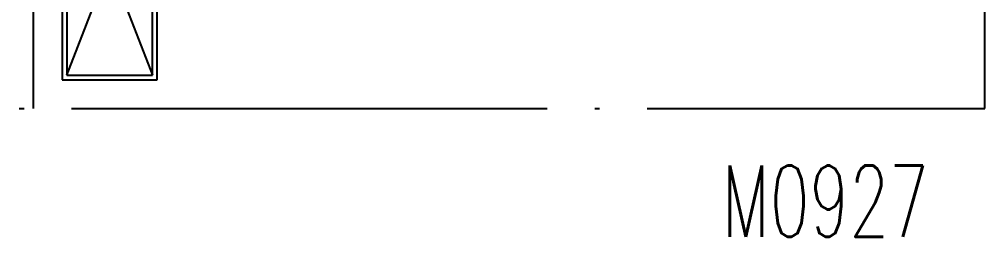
# Model space of a CAD drawing. Extents: x 68243 to 108563, y 14962 to 43474.
# Drawn here: x 89214 to 93274, y 31565 to 32480 of the extents above; entities that cross this region are included whole.
import ezdxf
from ezdxf.enums import TextEntityAlignment as Align

# ---------------------------------------------------------------- set-up
doc = ezdxf.new("R2010")
doc.units = 0
doc.header["$LTSCALE"] = 1000
doc.header["$MEASUREMENT"] = 0
doc.linetypes.add('DASH', pattern=[0.35, 0.25, -0.1])
doc.linetypes.add('DOTE', pattern=[2.42, 2, -0.2, 0.02, -0.2])
for name, color, linetype in [('A-DOTE', 1, 'Continuous'), ('A-WINDOW-TEXT', 7, 'Continuous'), ('A-立面看线', 7, 'Continuous')]:
    doc.layers.add(name, color=color, linetype=linetype)
doc.styles.add('_TCH_WINDOW', font='SIMPLEX', dxfattribs={"height": 3.5, "bigfont": 'GBCBIG'})

# ---------------------------------------------------------------- blocks, each defined once
blk = doc.blocks.new('*U71')
at = {"color": 0}
for p, q in [((3760.1, 0), (0, 0)), ((0, 0), (0, -400)), ((3760.1, -400), (3760.1, 0)), ((0, -400), (3760.1, -400))]:
    blk.add_line(p, q, dxfattribs=at)
at = {"color": 0, "linetype": 'Continuous'}
for p, q in [((3740.1, -20), (20, -20)), ((20, -20), (20, -380)), ((950, -20), (950, -380)), ((1880, -20), (1880, -380)), ((2810, -20), (2810, -380)), ((3740.1, -20), (3740.1, -380)), ((20, -380), (3740.1, -380))]:
    blk.add_line(p, q, dxfattribs=at)
at = {"color": 0, "linetype": 'DASH', "ltscale": 2}
for p, q in [((950, -20), (20, -380)), ((20, -20), (950, -380)), ((950, -20), (1880, -380)), ((1880, -20), (950, -380)), ((2810, -20), (1880, -380)), ((1880, -20), (2810, -380)), ((2810, -20), (3740.1, -380)), ((3740.1, -20), (2810, -380))]:
    blk.add_line(p, q, dxfattribs=at)
at = {"color": 0, "linetype": 'DASH', "ltscale": 90}
blk.add_line((3740.1, -20), (3740.1, -380), dxfattribs=at)

msp = doc.modelspace()

# ---------------------------------------------------------------- linework, layer by layer
at = {"layer": 'A-DOTE', "linetype": 'DOTE'}
for p, q in [((89273.7, 32105.2), (89273.7, 37225.2)), ((93273.7, 32105.2), (93273.7, 37225.2)), ((77333.7, 32105.2), (93273.7, 32105.2))]:
    msp.add_line(p, q, dxfattribs=at)

# ---------------------------------------------------------------- block references
at = {"layer": 'A-立面看线', "rotation": 89.99102649880774}
msp.add_blockref('*U71', (89393.7, 32225.2), dxfattribs=at)

# ---------------------------------------------------------------- texts
at = {"layer": 'A-WINDOW-TEXT', "style": '_TCH_WINDOW', "width": 0.65}
msp.add_text('M0927', height=300, dxfattribs=at).set_placement((92603.7, 31715.2), align=Align.MIDDLE_CENTER)

doc.saveas('drawing.dxf')
